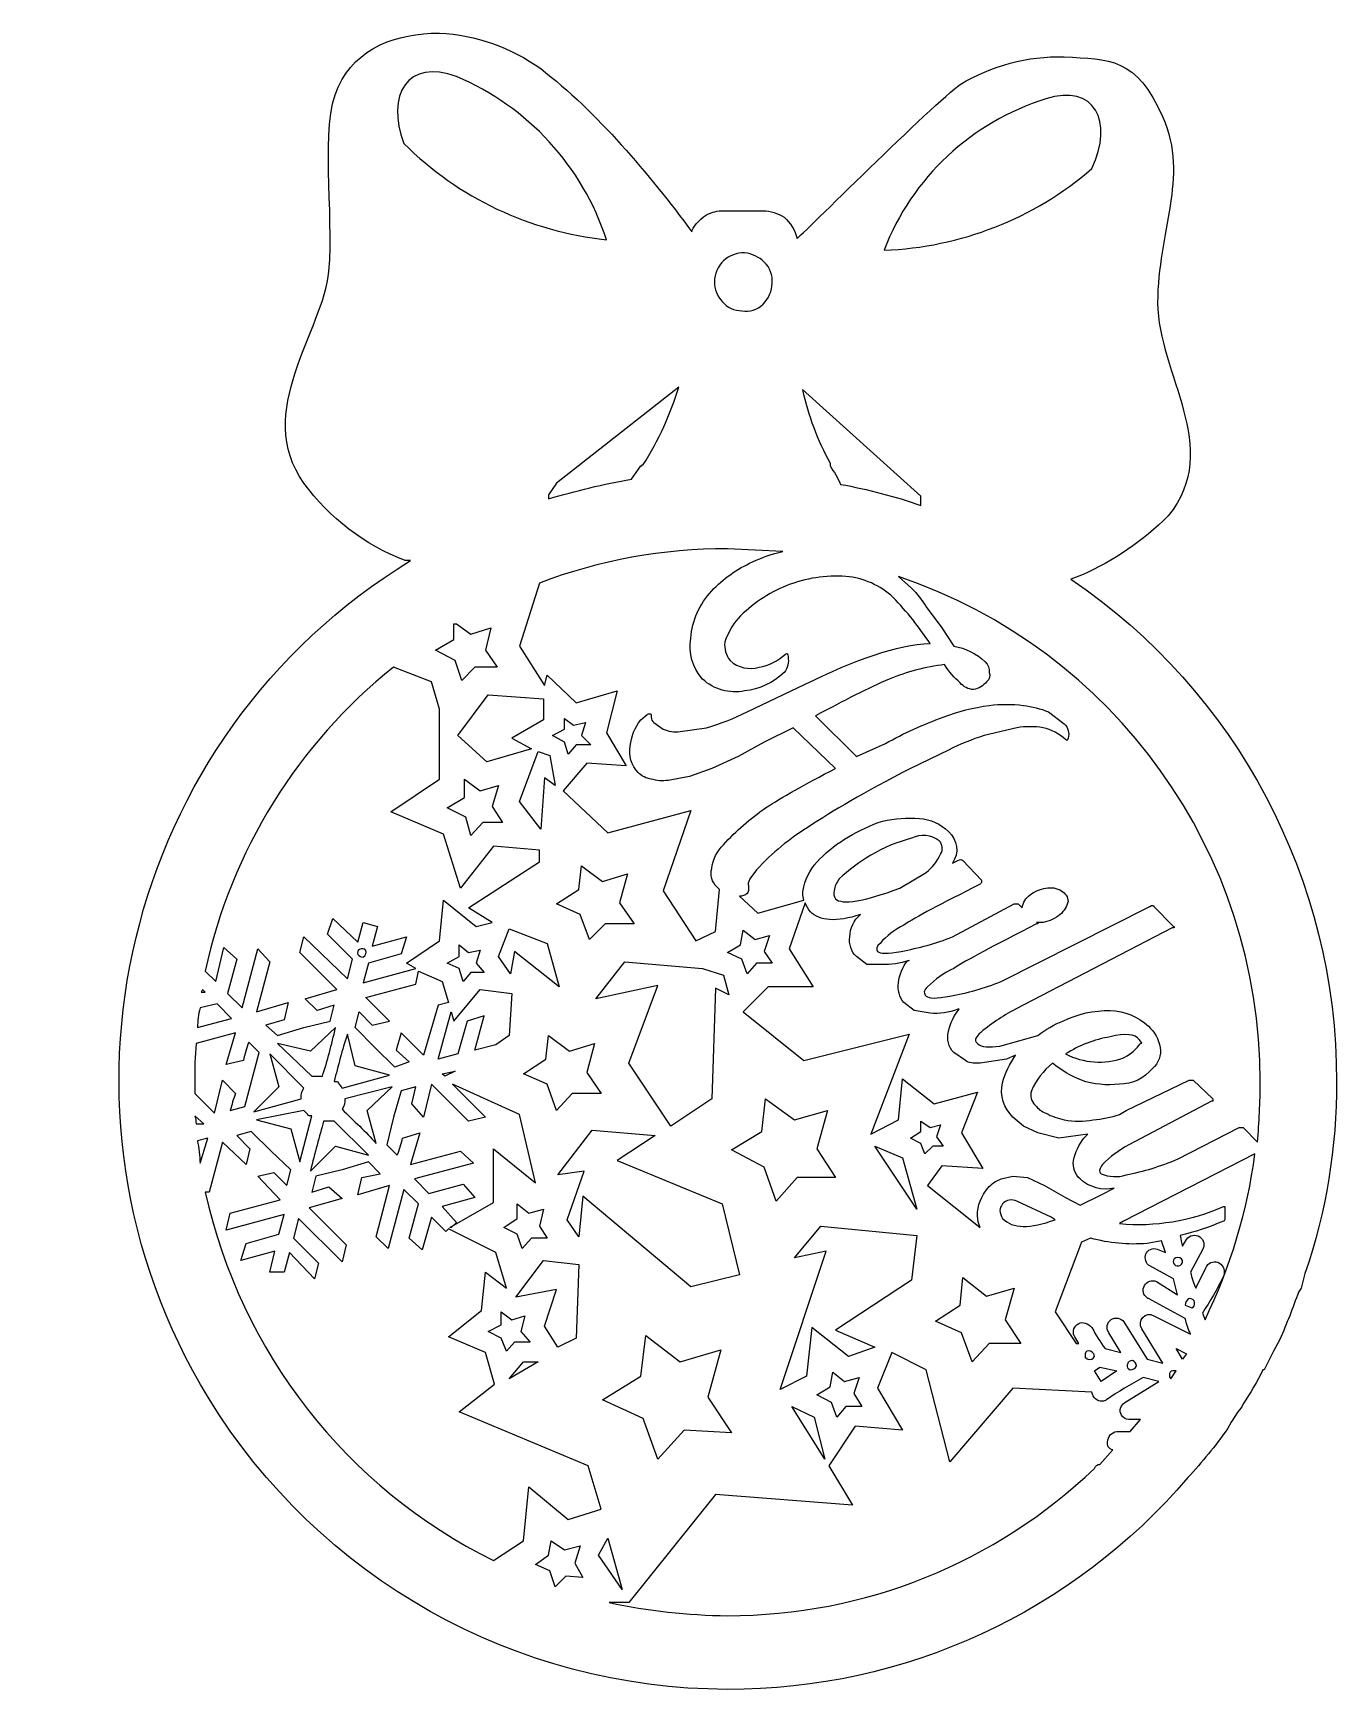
# Model space of a CAD drawing. Extents: x -6 to 93, y 0 to 126.
import ezdxf

# ---------------------------------------------------------------- set-up
doc = ezdxf.new("R2010")
doc.units = 0
doc.header["$MEASUREMENT"] = 0
doc.layers.add('LAYER_1', color=7, linetype='CONTINUOUS')

msp = doc.modelspace()

# ---------------------------------------------------------------- linework, layer by layer
at = {"layer": 'LAYER_1', "color": 178}
for points in [[(28.9, 77.9), (27.2, 77.9), (26.2, 76.9), (25.7, 78.4), (24.2, 79.2), (25.6, 80), (25.6, 81.2), (25.8, 81.2), (26.9, 80.4), (28.4, 80.9), (28, 79.2), (28.9, 77.9)], [(28.1, 70.7), (25.9, 72.7), (28.2, 75.8), (32.4, 75.5), (32.4, 73.9), (30, 72.5), (31.5, 71.7), (28.1, 70.7)], [(36, 72), (34.9, 72), (34.3, 71.3), (34, 72.2), (33.1, 72.7), (34, 73.2), (34, 74), (34.7, 73.5), (35.6, 73.7), (35.3, 72.7), (36, 72)], [(32, 71.5), (32.9, 71.2), (33.3, 68.9), (32.5, 69.5), (32.2, 65.6), (30.6, 67.7), (32, 71.5)], [(26.4, 68), (26.4, 69.4), (27.6, 68.5), (29, 68.9), (28.5, 67.3), (29.3, 66.1), (27.8, 66.1), (26.9, 65.1), (26.5, 66.5), (25.1, 67.2), (26.4, 68)], [(39.3, 58.4), (37.1, 58.4), (35.9, 57.2), (35.2, 59.1), (33.4, 59.9), (35.1, 61), (35.3, 62.8), (36.9, 61.6), (38.8, 62.2), (38.2, 60), (39.3, 58.4)], [(32.7, 56.9), (33.6, 53.6), (30.2, 56.3), (30.2, 56.3), (29.9, 54.6), (29, 55.9), (29.8, 58), (32.7, 56.9)], [(27.9, 54.7), (26.9, 54.7), (26.3, 54), (26, 55), (25.1, 55.4), (26, 55.9), (26, 56.8), (26.7, 56.2), (27.6, 56.4), (27.3, 55.4), (27.9, 54.7)], [(49.8, 55.4), (48.6, 55.4), (47.9, 54.6), (47.5, 55.7), (46.4, 56.2), (47.4, 56.8), (47.6, 57.9), (48.5, 57.2), (49.6, 57.5), (49.2, 56.3), (49.8, 55.4)], [(36.4, 52.7), (38.6, 55.5), (44.5, 55), (46.1, 54.5), (46.5, 53), (45.5, 53.5), (45.2, 45.1), (42.1, 43), (38.9, 47.8), (41.1, 53.7), (36.4, 52.7)], [(18.4, 51.7), (19.4, 50.7), (20.7, 51), (18.9, 52.8), (22.7, 53.8), (22.9, 54.8), (24.7, 54), (25.2, 52.4), (24.4, 52.2), (23.3, 48.4), (21.6, 50.1), (21.2, 48.8), (22.2, 47.9), (21.1, 47.5), (19.6, 49), (18.1, 50.5), (18.4, 51.7)], [(30, 53.1), (29.8, 49.9), (28.8, 49.2), (27.2, 48.8), (27.9, 51.4), (26.6, 51), (25.9, 48.5), (24.4, 48.1), (25.4, 51.7), (25.6, 51), (27.6, 53.4), (30, 53.1)], [(36.8, 45.5), (34.6, 45.5), (33.4, 44.2), (32.7, 46.2), (30.9, 47), (32.6, 48.1), (32.8, 49.9), (34.4, 48.7), (36.3, 49.3), (35.7, 47.1), (36.8, 45.5)], [(25.7, 47.2), (24.9, 46.8), (24.7, 47), (25.7, 47.2)], [(46.7, 41.2), (49, 42.6), (49.3, 45.1), (51.5, 43.5), (54, 44.2), (53.2, 41.3), (54.6, 39.1), (51.7, 39.1), (50.1, 37.3), (49.2, 39.9), (46.7, 41.2)], [(60.3, 42.1), (61.1, 42.6), (61.1, 43.4), (61.8, 42.9), (62.6, 43.1), (62.3, 42.2), (62.8, 41.5), (62, 41.5), (61.4, 40.9), (61.1, 41.7), (60.3, 42.1)], [(43.6, 30.8), (35.4, 37.7), (35.1, 34.6), (34.2, 35.9), (35.5, 39.6), (33.5, 39.3), (36.1, 42.7), (40.9, 42.3), (38, 40.4), (46, 37.1), (47.3, 31.7), (43.6, 30.8)], [(57.6, 41.5), (59.7, 40.6), (60.8, 36.7), (57.6, 41.5)], [(30.4, 36), (30.4, 37.1), (31.3, 36.4), (32.4, 36.7), (32.1, 35.4), (32.7, 34.5), (31.5, 34.5), (30.8, 33.7), (30.4, 34.8), (29.4, 35.3), (30.4, 36)], [(57.6, 26.2), (55.6, 25.5), (52.8, 27.7), (52.4, 24), (50.4, 23), (53.9, 33.5), (51.5, 33), (53.5, 35.4), (60.8, 34.7), (60.4, 31.3), (54.6, 27.5), (57.6, 26.2)], [(30.3, 30), (32.4, 32.8), (35.1, 32.5), (34.9, 26.9), (33.5, 26.2), (32.5, 27.8), (33.4, 30.6), (30.3, 30)], [(68.7, 26.5), (66.3, 26.5), (65, 25.1), (64.2, 27.3), (62.2, 28.2), (64.1, 29.4), (64.3, 31.5), (66.1, 30.1), (68.2, 30.7), (67.5, 28.3), (68.7, 26.5)], [(31.4, 26.6), (30.2, 26.6), (29.6, 25.9), (29.2, 26.9), (28.2, 27.4), (29.2, 27.9), (29.2, 28.9), (30, 28.3), (31, 28.6), (30.7, 27.4), (31.4, 26.6)], [(46.7, 19.7), (43.1, 19.9), (41.1, 17.7), (40, 20.8), (36.9, 22.2), (39.8, 24), (40.2, 27.1), (42.8, 25.1), (45.9, 26), (44.9, 22.4), (46.7, 19.7)], [(81, 25.3), (80.5, 26.1), (81.3, 25.7), (81, 25.3)], [(30.9, 25.1), (32, 25.1), (29.8, 23.8), (30.9, 25.1)], [(53.2, 22.6), (54.2, 23.2), (54.4, 24.3), (55.3, 23.6), (56.4, 23.9), (56, 22.7), (56.6, 21.7), (55.4, 21.7), (54.7, 20.9), (54.3, 22), (53.2, 22.6)], [(74.3, 24.4), (74.7, 24.7), (76, 24.4), (74.8, 23.6), (74.3, 24.4)], [(53.8, 17.7), (51.3, 21.7), (53, 20.9), (53.8, 17.7)], [(34.1, 8.8), (33.3, 8), (33.3, 8), (32.9, 9.2), (31.8, 9.7), (32.8, 10.4), (33, 11.5), (34, 10.8), (35.2, 11.1), (34.8, 9.8), (35.4, 8.7), (34.1, 8.8)], [(37.3, 11.7), (38.4, 7.8), (36.6, 10.4), (37.3, 11.7)]]:
    msp.add_lwpolyline(points, dxfattribs=at)
for points, knots in [([(72.5, 84.6), (72.5, 84.6), (73.3, 84.9), (73.3, 84.9), (73.3, 84.9), (73.3, 84.9), (73.3, 84.9), (75.76, 85.97), (78, 87.5), (79.9, 89.4), (84.1, 94.6), (79.1, 100.2), (79.1, 105.6), (79.1, 111), (81.5, 115.1), (79.5, 119.7), (77.5, 124.3), (75.4, 124.1), (72, 124.3), (69.22, 124.37), (66.48, 123.64), (64.1, 122.2), (62.1, 120.8), (51.8, 110.5), (51.7, 110.5), (51.52, 111.12), (51.18, 111.67), (50.7, 112.1), (50.23, 112.42), (49.67, 112.59), (49.1, 112.6), (49.1, 112.6), (46.1, 112.6), (46.1, 112.6), (45.65, 112.6), (45.21, 112.49), (44.8, 112.3), (44.2, 111.9), (43.7, 111.3), (43.7, 111), (40.4, 115.4), (36.5, 120.1), (32.2, 123.4), (29.94, 125.02), (27.27, 125.96), (24.5, 126.1), (21.2, 126.1), (18.2, 125), (16.8, 122), (15.4, 119), (16.5, 112.5), (16.1, 108), (15.7, 103.5), (10.3, 97.3), (14.2, 91.9), (16.15, 89.24), (18.82, 87.19), (21.9, 86), (21.9, 86), (22.3, 86), (22.3, 86), (0.48, 72.66), (-6.39, 44.16), (6.95, 22.35), (15.36, 8.61), (30.29, 0.22), (46.4, 0.2), (59.87, 0.16), (72.67, 6.05), (81.4, 16.3), (82.48, 17.46), (83.49, 18.7), (84.4, 20), (84.4, 20), (84.7, 20.5), (84.7, 20.5), (84.7, 20.5), (84.7, 20.5), (84.7, 20.5), (84.7, 20.5), (85.2, 21.3), (85.2, 21.3), (85.37, 21.48), (85.5, 21.68), (85.6, 21.9), (86.16, 22.73), (86.66, 23.6), (87.1, 24.5), (87.1, 24.5), (87.2, 24.5), (87.2, 24.5), (87.2, 24.5), (87.9, 25.9), (87.9, 25.9), (87.9, 25.9), (88.4, 26.8), (88.4, 26.8), (88.9, 28), (89.4, 29.2), (89.8, 30.4), (89.8, 30.4), (90, 30.7), (90, 30.7), (90, 30.7), (90.3, 31.8), (90.3, 31.8), (91.91, 36.5), (92.72, 41.43), (92.7, 46.4), (92.72, 61.7), (85.15, 76.01), (72.5, 84.6)], [0, 0, 0, 0, 1, 1, 1, 2, 2, 2, 3, 3, 3, 4, 4, 4, 5, 5, 5, 6, 6, 6, 7, 7, 7, 8, 8, 8, 9, 9, 9, 10, 10, 10, 11, 11, 11, 12, 12, 12, 13, 13, 13, 14, 14, 14, 15, 15, 15, 16, 16, 16, 17, 17, 17, 18, 18, 18, 19, 19, 19, 20, 20, 20, 21, 21, 21, 22, 22, 22, 23, 23, 23, 24, 24, 24, 25, 25, 25, 26, 26, 26, 27, 27, 27, 28, 28, 28, 29, 29, 29, 30, 30, 30, 31, 31, 31, 32, 32, 32, 33, 33, 33, 34, 34, 34, 35, 35, 35, 36, 36, 36, 37, 37, 37, 37]), ([(21.8, 117.7), (20.4, 121.4), (22.1, 124.2), (25.8, 122.8), (31.22, 120.51), (35.38, 115.99), (37.2, 110.4), (31.38, 111), (25.95, 113.58), (21.8, 117.7)], [0, 0, 0, 0, 1, 1, 1, 2, 2, 2, 3, 3, 3, 3]), ([(70.6, 121.1), (74.3, 122.3), (75.8, 119.4), (74.1, 115.8), (69.69, 112), (64.12, 109.81), (58.3, 109.6), (60.42, 115.11), (64.96, 119.35), (70.6, 121.1)], [0, 0, 0, 0, 1, 1, 1, 2, 2, 2, 3, 3, 3, 3]), ([(46.1, 108.8), (46.54, 109.2), (47.11, 109.41), (47.7, 109.4), (48.26, 109.34), (48.79, 109.09), (49.2, 108.7), (49.63, 108.28), (49.85, 107.7), (49.8, 107.1), (49.78, 106.5), (49.53, 105.93), (49.1, 105.5), (48.68, 105.08), (48.08, 104.89), (47.5, 105), (46.92, 104.99), (46.37, 105.25), (46, 105.7), (45.62, 106.11), (45.4, 106.64), (45.4, 107.2), (45.42, 107.8), (45.67, 108.37), (46.1, 108.8)], [0, 0, 0, 0, 1, 1, 1, 2, 2, 2, 3, 3, 3, 4, 4, 4, 5, 5, 5, 6, 6, 6, 7, 7, 7, 8, 8, 8, 8]), ([(40, 93.3), (40, 93.3), (40, 93.3), (40, 93.3), (39.94, 93.3), (39.9, 93.26), (39.9, 93.2), (39.9, 93.2), (39.8, 93.2), (39.8, 93.2), (39.8, 93.2), (39.1, 92.2), (39.1, 92.2), (36.98, 91.81), (34.87, 91.31), (32.8, 90.7), (32.8, 90.7), (32.8, 91), (32.8, 91), (32.8, 91), (33.4, 91.9), (33.4, 91.9), (33.4, 91.9), (42.7, 99.2), (42.7, 99.2), (42.07, 97.12), (41.16, 95.14), (40, 93.3)], [0, 0, 0, 0, 1, 1, 1, 2, 2, 2, 3, 3, 3, 4, 4, 4, 5, 5, 5, 6, 6, 6, 7, 7, 7, 8, 8, 8, 9, 9, 9, 9]), ([(61.1, 90.9), (61.1, 90.9), (61.1, 90.2), (61.1, 90.2), (59.11, 90.89), (57.07, 91.42), (55, 91.8), (54.77, 92.29), (54.5, 92.76), (54.2, 93.2), (54.2, 93.2), (54.2, 93.4), (54.2, 93.4), (53.24, 95.16), (52.53, 97.04), (52.1, 99), (52.1, 99), (61.1, 90.9), (61.1, 90.9)], [0, 0, 0, 0, 1, 1, 1, 2, 2, 2, 3, 3, 3, 4, 4, 4, 5, 5, 5, 6, 6, 6, 6]), ([(46.4, 86.9), (46.4, 86.9), (50.6, 86.7), (50.6, 86.7), (49.8, 86.52), (49.03, 86.25), (48.3, 85.9), (47.13, 85.38), (46.08, 84.63), (45.2, 83.7), (44.27, 82.72), (43.71, 81.45), (43.6, 80.1), (43.42, 78.98), (43.75, 77.85), (44.5, 77), (45.36, 76.2), (46.55, 75.86), (47.7, 76.1), (48.82, 76.23), (49.88, 76.72), (50.7, 77.5), (50.98, 77.83), (51.09, 78.28), (51, 78.7), (51, 78.9), (50.9, 79), (50.8, 78.9), (50.25, 78.37), (49.55, 78.03), (48.8, 77.9), (48.03, 77.67), (47.2, 77.86), (46.6, 78.4), (46.28, 78.79), (46.13, 79.3), (46.2, 79.8), (46.41, 80.46), (46.75, 81.07), (47.2, 81.6), (48.24, 82.69), (49.5, 83.54), (50.9, 84.1), (52.33, 84.67), (53.87, 84.91), (55.4, 84.8), (56.75, 84.69), (58.01, 84.12), (59, 83.2), (60.04, 82.12), (60.97, 80.95), (61.8, 79.7), (59.3, 79.6), (56.1, 78.5), (52.3, 76.6), (52.3, 76.6), (47.9, 74.5), (47.9, 74.5), (46.9, 74.01), (45.87, 73.61), (44.8, 73.3), (44.8, 73.3), (42.8, 73), (42.8, 73), (42.36, 72.94), (41.91, 73.01), (41.5, 73.2), (41.5, 73.2), (40.8, 73.7), (40.8, 73.7), (40.67, 73.79), (40.6, 73.94), (40.6, 74.1), (40.6, 74.1), (40.6, 74.3), (40.6, 74.3), (40.53, 74.38), (40.4, 74.39), (40.32, 74.32), (40.31, 74.31), (40.31, 74.31), (40.3, 74.3), (40.3, 74.3), (39.8, 73.9), (39.8, 73.9), (39.36, 73.32), (39.08, 72.63), (39, 71.9), (38.87, 71.18), (39.09, 70.43), (39.6, 69.9), (39.86, 69.62), (40.22, 69.44), (40.6, 69.4), (41.02, 69.26), (41.46, 69.23), (41.9, 69.3), (41.9, 69.3), (43.5, 69.6), (43.5, 69.6), (43.5, 69.6), (45.2, 70.2), (45.2, 70.2), (45.2, 70.2), (47.2, 71.1), (47.2, 71.1), (47.2, 71.1), (49.2, 72.2), (49.2, 72.2), (49.2, 72.2), (51.4, 73.3), (51.4, 73.3), (51.4, 73.3), (54.6, 70.2), (54.6, 70.2), (52.3, 69), (50.5, 68), (49.3, 67.2), (48.13, 66.4), (47.05, 65.46), (46.1, 64.4), (45.61, 63.92), (45.29, 63.28), (45.2, 62.6), (45.06, 62.1), (45.22, 61.56), (45.6, 61.2), (45.6, 61.2), (45.8, 61), (45.8, 61), (45.8, 61), (45.5, 57.8), (45.5, 57.8), (45.5, 57.8), (44, 57.1), (44, 57.1), (44, 57.1), (41.5, 60.9), (41.5, 60.9), (41.5, 60.9), (43.6, 67), (43.6, 67), (43.6, 67), (37.3, 65.3), (37.3, 65.3), (37.3, 65.3), (33.9, 68.5), (33.9, 68.5), (33.9, 68.5), (35.7, 70.6), (35.7, 70.6), (35.7, 70.6), (38.7, 70.4), (38.7, 70.4), (38.7, 70.4), (37.2, 72.9), (37.2, 72.9), (37.2, 72.9), (38, 76.1), (38, 76.1), (38, 76.1), (34.9, 75.2), (34.9, 75.2), (34.9, 75.2), (32.7, 77.3), (32.7, 77.3), (32.7, 77.3), (32.5, 76.5), (32.5, 76.5), (32.5, 76.5), (30.6, 79.5), (30.6, 79.5), (30.6, 79.5), (32.1, 84.3), (32.1, 84.3), (36.67, 86.03), (41.51, 86.92), (46.4, 86.9)], [0, 0, 0, 0, 1, 1, 1, 2, 2, 2, 3, 3, 3, 4, 4, 4, 5, 5, 5, 6, 6, 6, 7, 7, 7, 8, 8, 8, 9, 9, 9, 10, 10, 10, 11, 11, 11, 12, 12, 12, 13, 13, 13, 14, 14, 14, 15, 15, 15, 16, 16, 16, 17, 17, 17, 18, 18, 18, 19, 19, 19, 20, 20, 20, 21, 21, 21, 22, 22, 22, 23, 23, 23, 24, 24, 24, 25, 25, 25, 26, 26, 26, 27, 27, 27, 28, 28, 28, 29, 29, 29, 30, 30, 30, 31, 31, 31, 32, 32, 32, 33, 33, 33, 34, 34, 34, 35, 35, 35, 36, 36, 36, 37, 37, 37, 38, 38, 38, 39, 39, 39, 40, 40, 40, 41, 41, 41, 42, 42, 42, 43, 43, 43, 44, 44, 44, 45, 45, 45, 46, 46, 46, 47, 47, 47, 48, 48, 48, 49, 49, 49, 50, 50, 50, 51, 51, 51, 52, 52, 52, 53, 53, 53, 54, 54, 54, 55, 55, 55, 56, 56, 56, 57, 57, 57, 58, 58, 58, 59, 59, 59, 59]), ([(86.7, 41.8), (86.7, 41.8), (85.6, 42.9), (85.6, 42.9), (85.6, 42.9), (85.3, 42.9), (85.3, 42.9), (85.3, 42.9), (80.6, 40.5), (80.6, 40.5), (79.34, 39.97), (78.04, 39.57), (76.7, 39.3), (76.08, 39.1), (75.4, 39.14), (74.8, 39.4), (74.6, 39.6), (74.7, 39.8), (74.9, 40.1), (75.5, 40.68), (76.17, 41.18), (76.9, 41.6), (76.9, 41.6), (83.2, 44.9), (83.2, 44.9), (83.2, 44.9), (83.3, 44.9), (83.3, 44.9), (83.3, 44.9), (83.3, 45.1), (83.3, 45.1), (83.3, 45.1), (81.8, 46.5), (81.8, 46.5), (81.8, 46.5), (81.5, 46.5), (81.5, 46.5), (81.5, 46.5), (76.7, 44.2), (76.7, 44.2), (76.7, 44.2), (76.2, 43.9), (76.2, 43.9), (75.55, 43.68), (74.88, 43.55), (74.2, 43.5), (73.47, 43.35), (72.73, 43.35), (72, 43.5), (71.51, 43.59), (71.04, 43.76), (70.6, 44), (70.28, 44.11), (70, 44.32), (69.8, 44.6), (69.5, 44.88), (69.39, 45.31), (69.5, 45.7), (69.86, 46.52), (70.41, 47.23), (71.1, 47.8), (71.77, 47.27), (72.51, 46.83), (73.3, 46.5), (74.23, 46.19), (75.22, 46.09), (76.2, 46.2), (77.17, 46.2), (78.09, 46.64), (78.7, 47.4), (79.17, 47.79), (79.4, 48.4), (79.3, 49), (79.18, 49.62), (78.87, 50.18), (78.4, 50.6), (77.62, 51.35), (76.58, 51.78), (75.5, 51.8), (74.25, 51.82), (73.02, 51.55), (71.9, 51), (71.21, 50.73), (70.57, 50.36), (70, 49.9), (70, 49.9), (67.1, 49.1), (67.1, 49.1), (66.3, 49), (65.7, 49), (65.4, 49.3), (65.1, 49.6), (65.3, 49.7), (65.5, 50), (66.35, 50.74), (67.29, 51.38), (68.3, 51.9), (68.3, 51.9), (80.2, 58.1), (80.2, 58.1), (80.2, 58.1), (80.3, 58.1), (80.3, 58.1), (80.4, 58.1), (80.4, 58.2), (80.3, 58.2), (80.3, 58.2), (78.8, 59.7), (78.8, 59.7), (78.8, 59.83), (78.7, 59.83), (78.5, 59.7), (78.5, 59.7), (67.2, 54), (67.2, 54), (65.94, 53.5), (64.63, 53.13), (63.3, 52.9), (62.3, 52.7), (61.7, 52.7), (61.5, 52.9), (61.3, 53.1), (61.3, 53.3), (61.6, 53.6), (62.18, 54.17), (62.86, 54.65), (63.6, 55), (64.5, 55.6), (66.6, 56.7), (69.9, 58.4), (69.9, 58.4), (70, 58.4), (70, 58.4), (70, 58.5), (70, 58.5), (69.9, 58.5), (69.9, 58.5), (70.4, 58.5), (70.4, 58.5), (70.87, 58.6), (71.32, 58.8), (71.7, 59.1), (71.99, 59.37), (72.2, 59.72), (72.3, 60.1), (72.28, 60.43), (72.09, 60.73), (71.8, 60.9), (71.44, 61.12), (71.01, 61.19), (70.6, 61.1), (70.16, 61.04), (69.75, 60.87), (69.4, 60.6), (69.06, 60.37), (68.85, 60), (68.8, 59.6), (68.8, 59.6), (68.5, 59.9), (68.5, 59.9), (68.5, 59.9), (68.2, 59.9), (68.2, 59.9), (68.2, 59.9), (63.5, 57.4), (63.5, 57.4), (62.24, 56.91), (60.93, 56.54), (59.6, 56.3), (58.6, 56.1), (58, 56.1), (57.8, 56.3), (57.7, 56.4), (57.7, 56.7), (58, 56.9), (58.5, 57.48), (59.11, 57.95), (59.8, 58.3), (60.7, 58.9), (62.6, 59.9), (65.6, 61.4), (65.7, 61.5), (65.7, 61.5), (65.7, 61.6), (65.7, 61.7), (65.8, 61.7), (65.7, 61.7), (65.7, 61.7), (64.3, 63.2), (64.3, 63.2), (64.2, 63.3), (64.1, 63.3), (63.9, 63.2), (63.9, 63.2), (63.5, 63), (63.5, 63), (64.03, 63.76), (63.9, 64.8), (63.2, 65.4), (62.61, 65.98), (61.83, 66.34), (61, 66.4), (60.06, 66.48), (59.12, 66.41), (58.2, 66.2), (57.29, 65.9), (56.42, 65.5), (55.6, 65), (54.79, 64.54), (54.05, 63.97), (53.4, 63.3), (52.82, 62.72), (52.4, 62), (52.2, 61.2), (52.1, 60.87), (52.1, 60.53), (52.2, 60.2), (52.2, 60.2), (48.7, 59.2), (48.7, 59.2), (48.7, 59.2), (47.3, 60.5), (47.3, 60.5), (47.52, 60.48), (47.74, 60.55), (47.9, 60.7), (47.97, 60.78), (48.01, 60.89), (48, 61), (48, 61), (48, 61.3), (48, 61.3), (47.9, 61.4), (48, 61.5), (48.1, 61.8), (48.1, 61.8), (48.6, 62.5), (48.6, 62.5), (49.78, 63.77), (51.13, 64.88), (52.6, 65.8), (54.3, 66.9), (56.8, 68.4), (60.3, 70.2), (60.3, 70.2), (63.2, 71.6), (63.2, 71.6), (64.07, 72.04), (64.97, 72.41), (65.9, 72.7), (65.9, 72.7), (68.4, 73.3), (68.4, 73.3), (69.06, 73.4), (69.74, 73.4), (70.4, 73.3), (71.03, 73.15), (71.62, 72.84), (72.1, 72.4), (72.2, 72.3), (72.2, 72.3), (72.3, 72.5), (72.41, 72.89), (72.3, 73.32), (72, 73.6), (72, 73.6), (70.8, 74.5), (70.8, 74.5), (70.19, 74.75), (69.55, 74.92), (68.9, 75), (68.04, 75.1), (67.16, 75.1), (66.3, 75), (65.1, 74.83), (63.93, 74.53), (62.8, 74.1), (61.28, 73.56), (59.81, 72.89), (58.4, 72.1), (58.4, 72.1), (56.2, 71.1), (56.2, 71.1), (56.2, 71.1), (53.1, 74.2), (53.1, 74.2), (55.3, 75.4), (57.1, 76.3), (58.7, 77), (60.05, 77.55), (61.46, 77.92), (62.9, 78.1), (63.22, 77.57), (63.63, 77.1), (64.1, 76.7), (64.35, 76.4), (64.71, 76.22), (65.1, 76.2), (65.5, 76.26), (65.86, 76.47), (66.1, 76.8), (66.32, 76.96), (66.4, 77.25), (66.3, 77.5), (66.31, 77.8), (66.2, 78.08), (66, 78.3), (65.34, 78.93), (64.5, 79.35), (63.6, 79.5), (63.6, 79.5), (62.7, 80.9), (62.7, 80.9), (62.7, 80.9), (61.5, 82.5), (61.5, 82.5), (61.19, 83.01), (60.82, 83.48), (60.4, 83.9), (60.4, 83.9), (59.4, 84.8), (59.4, 84.8), (75.85, 79.22), (86.92, 63.77), (86.9, 46.4), (86.9, 44.8), (86.8, 43.3), (86.7, 41.8)], [0, 0, 0, 0, 1, 1, 1, 2, 2, 2, 3, 3, 3, 4, 4, 4, 5, 5, 5, 6, 6, 6, 7, 7, 7, 8, 8, 8, 9, 9, 9, 10, 10, 10, 11, 11, 11, 12, 12, 12, 13, 13, 13, 14, 14, 14, 15, 15, 15, 16, 16, 16, 17, 17, 17, 18, 18, 18, 19, 19, 19, 20, 20, 20, 21, 21, 21, 22, 22, 22, 23, 23, 23, 24, 24, 24, 25, 25, 25, 26, 26, 26, 27, 27, 27, 28, 28, 28, 29, 29, 29, 30, 30, 30, 31, 31, 31, 32, 32, 32, 33, 33, 33, 34, 34, 34, 35, 35, 35, 36, 36, 36, 37, 37, 37, 38, 38, 38, 39, 39, 39, 40, 40, 40, 41, 41, 41, 42, 42, 42, 43, 43, 43, 44, 44, 44, 45, 45, 45, 46, 46, 46, 47, 47, 47, 48, 48, 48, 49, 49, 49, 50, 50, 50, 51, 51, 51, 52, 52, 52, 53, 53, 53, 54, 54, 54, 55, 55, 55, 56, 56, 56, 57, 57, 57, 58, 58, 58, 59, 59, 59, 60, 60, 60, 61, 61, 61, 62, 62, 62, 63, 63, 63, 64, 64, 64, 65, 65, 65, 66, 66, 66, 67, 67, 67, 68, 68, 68, 69, 69, 69, 70, 70, 70, 71, 71, 71, 72, 72, 72, 73, 73, 73, 74, 74, 74, 75, 75, 75, 76, 76, 76, 77, 77, 77, 78, 78, 78, 79, 79, 79, 80, 80, 80, 81, 81, 81, 82, 82, 82, 83, 83, 83, 84, 84, 84, 85, 85, 85, 86, 86, 86, 87, 87, 87, 88, 88, 88, 89, 89, 89, 90, 90, 90, 91, 91, 91, 92, 92, 92, 93, 93, 93, 94, 94, 94, 95, 95, 95, 96, 96, 96, 97, 97, 97, 98, 98, 98, 99, 99, 99, 100, 100, 100, 101, 101, 101, 102, 102, 102, 103, 103, 103, 104, 104, 104, 105, 105, 105, 106, 106, 106, 107, 107, 107, 108, 108, 108, 109, 109, 109, 109]), ([(21, 77.9), (21, 77.9), (23.9, 76.8), (23.9, 76.8), (23.9, 76.8), (24.5, 74.7), (24.5, 74.7), (24.5, 74.7), (24.5, 69.4), (24.5, 69.4), (24.5, 69.4), (20.8, 66.9), (20.8, 66.9), (20.8, 66.9), (24.8, 65.2), (24.8, 65.2), (24.8, 65.2), (26.1, 61.1), (26.1, 61.1), (26.1, 61.1), (28.6, 64.3), (28.6, 64.3), (28.6, 64.3), (32.1, 64), (32.1, 64), (32.1, 64), (32.1, 63.1), (32.1, 63.1), (32.1, 63.1), (26.7, 59.6), (26.7, 59.6), (26.7, 59.6), (28.5, 58.5), (28.5, 58.5), (28.5, 58.5), (27.3, 58.2), (27.3, 58.2), (27.3, 58.2), (24.8, 60.2), (24.8, 60.2), (24.8, 60.2), (24.5, 57.1), (24.5, 57.1), (24.5, 57.1), (22, 55.4), (22, 55.4), (22, 55.4), (22.7, 55), (22.7, 55), (22.7, 55), (18.7, 53.9), (18.7, 53.9), (18.7, 53.9), (19.1, 55.4), (19.1, 55.4), (19.1, 55.4), (21.6, 56.1), (21.6, 56.1), (21.6, 56.1), (22, 57.4), (22, 57.4), (22, 57.4), (19.4, 56.7), (19.4, 56.7), (19.4, 56.7), (19.8, 58.2), (19.8, 58.2), (19.8, 58.2), (18.7, 58.5), (18.7, 58.5), (18.7, 58.5), (18.3, 57), (18.3, 57), (18.3, 57), (16.4, 58.8), (16.4, 58.8), (16.4, 58.8), (16, 57.6), (16, 57.6), (16, 57.6), (17.9, 55.7), (17.9, 55.7), (17.9, 55.7), (17.5, 54.2), (17.5, 54.2), (17.5, 54.2), (14.2, 57.4), (14.2, 57.4), (14.2, 57.4), (13.9, 56.2), (13.9, 56.2), (13.9, 56.2), (16.7, 53.4), (16.7, 53.4), (16.7, 53.4), (14.3, 52.7), (14.3, 52.7), (14.3, 52.7), (15.2, 51.8), (15.2, 51.8), (15.2, 51.8), (16.5, 52.2), (16.5, 52.2), (16.5, 52.2), (16.2, 51), (16.2, 51), (16.2, 51), (14.2, 50.5), (14.2, 50.5), (14.2, 50.5), (12.2, 49.9), (12.2, 49.9), (12.2, 49.9), (11.3, 50.7), (11.3, 50.7), (11.3, 50.7), (12.7, 51.1), (12.7, 51.1), (12.7, 51.1), (13, 52.4), (13, 52.4), (13, 52.4), (10.6, 51.7), (10.6, 51.7), (10.6, 51.7), (11.6, 55.5), (11.6, 55.5), (11.6, 55.5), (10.7, 56.5), (10.7, 56.5), (10.7, 56.5), (9.5, 52), (9.5, 52), (9.5, 52), (8.4, 53.1), (8.4, 53.1), (8.4, 53.1), (9.1, 55.7), (9.1, 55.7), (9.1, 55.7), (8.1, 56.6), (8.1, 56.6), (8.1, 56.6), (7.5, 54), (7.5, 54), (7.5, 54), (6.7, 54.8), (6.7, 54.8), (8.66, 63.92), (13.72, 72.08), (21, 77.9)], [0, 0, 0, 0, 1, 1, 1, 2, 2, 2, 3, 3, 3, 4, 4, 4, 5, 5, 5, 6, 6, 6, 7, 7, 7, 8, 8, 8, 9, 9, 9, 10, 10, 10, 11, 11, 11, 12, 12, 12, 13, 13, 13, 14, 14, 14, 15, 15, 15, 16, 16, 16, 17, 17, 17, 18, 18, 18, 19, 19, 19, 20, 20, 20, 21, 21, 21, 22, 22, 22, 23, 23, 23, 24, 24, 24, 25, 25, 25, 26, 26, 26, 27, 27, 27, 28, 28, 28, 29, 29, 29, 30, 30, 30, 31, 31, 31, 32, 32, 32, 33, 33, 33, 34, 34, 34, 35, 35, 35, 36, 36, 36, 37, 37, 37, 38, 38, 38, 39, 39, 39, 40, 40, 40, 41, 41, 41, 42, 42, 42, 43, 43, 43, 44, 44, 44, 45, 45, 45, 46, 46, 46, 47, 47, 47, 48, 48, 48, 49, 49, 49, 50, 50, 50, 50]), ([(54.5, 60.9), (54.55, 61.23), (54.69, 61.54), (54.9, 61.8), (55.62, 62.49), (56.43, 63.1), (57.3, 63.6), (58.26, 64.18), (59.31, 64.62), (60.4, 64.9), (61.08, 65.24), (61.89, 65.16), (62.5, 64.7), (62.76, 64.43), (62.81, 64.02), (62.6, 63.7), (62.36, 63.14), (61.98, 62.66), (61.5, 62.3), (61.5, 62.3), (59.5, 61.1), (59.5, 61.1), (56.8, 60.1), (55.1, 59.8), (54.6, 60.3), (54.48, 60.47), (54.44, 60.7), (54.5, 60.9)], [0, 0, 0, 0, 1, 1, 1, 2, 2, 2, 3, 3, 3, 4, 4, 4, 5, 5, 5, 6, 6, 6, 7, 7, 7, 8, 8, 8, 9, 9, 9, 9]), ([(51.1, 56.5), (51.1, 56.5), (52.3, 60), (52.3, 60), (52.39, 59.75), (52.53, 59.51), (52.7, 59.3), (53.4, 58.6), (54.7, 58.5), (56.5, 59.1), (56.5, 59.1), (56.5, 59.1), (56.5, 59.1), (56, 58.67), (55.71, 58.05), (55.7, 57.4), (55.61, 56.85), (55.8, 56.29), (56.2, 55.9), (56.2, 55.9), (57, 55.3), (57, 55.3), (57, 55.3), (58.1, 55.3), (58.1, 55.3), (58.81, 55.28), (59.52, 55.38), (60.2, 55.6), (60.2, 55.6), (60.1, 55.6), (60.1, 55.6), (59.7, 55.12), (59.46, 54.52), (59.4, 53.9), (59.31, 53.37), (59.46, 52.82), (59.8, 52.4), (59.8, 52.4), (60.6, 51.8), (60.6, 51.8), (60.6, 51.8), (61.8, 51.6), (61.8, 51.6), (62.51, 51.53), (63.23, 51.63), (63.9, 51.9), (63.9, 51.9), (64, 51.9), (64, 51.9), (63.6, 51.41), (63.32, 50.82), (63.2, 50.2), (63.05, 49.63), (63.2, 49.03), (63.6, 48.6), (63.6, 48.6), (64.5, 48), (64.5, 48), (64.7, 47.8), (65.1, 47.8), (65.6, 47.8), (65.6, 47.8), (67.6, 48.1), (67.6, 48.1), (67.6, 48.1), (68.3, 48.4), (68.3, 48.4), (67.85, 47.76), (67.51, 47.05), (67.3, 46.3), (67.1, 45.35), (67.4, 44.37), (68.1, 43.7), (68.1, 43.7), (68.9, 43), (68.9, 43), (68.9, 43), (70, 42.5), (70, 42.5), (70, 42.5), (71.6, 42.1), (71.6, 42.1), (71.6, 42.1), (73.8, 42.4), (73.8, 42.4), (73.8, 42.4), (73.5, 42.1), (73.5, 42.1), (73.1, 41.61), (72.82, 41.02), (72.7, 40.4), (72.63, 39.88), (72.81, 39.36), (73.2, 39), (73.9, 38.35), (74.87, 38.09), (75.8, 38.3), (75.8, 38.3), (74.8, 37.8), (74.8, 37.8), (74.8, 37.8), (73.2, 37), (73.2, 37), (73.2, 37), (72.1, 37.6), (72.1, 37.6), (72.1, 37.6), (70.5, 38.5), (70.5, 38.5), (70.5, 38.5), (69.2, 39.1), (69.2, 39.1), (69.2, 39.1), (68.1, 39.2), (68.1, 39.2), (68.1, 39.2), (67.2, 39), (67.2, 39), (66.81, 38.86), (66.46, 38.62), (66.2, 38.3), (65.69, 37.72), (65.4, 36.97), (65.4, 36.2), (65.42, 35.89), (65.49, 35.59), (65.6, 35.3), (65.6, 35.3), (61.6, 38.5), (61.6, 38.5), (61.6, 38.5), (62.7, 40), (62.7, 40), (62.7, 40), (65.8, 39.8), (65.8, 39.8), (65.8, 39.8), (64.2, 42.5), (64.2, 42.5), (64.2, 42.5), (65.4, 45.6), (65.4, 45.6), (65.4, 45.6), (62.1, 44.7), (62.1, 44.7), (62.1, 44.7), (59.7, 46.6), (59.7, 46.6), (59.7, 46.6), (59.4, 43.5), (59.4, 43.5), (59.4, 43.5), (57.3, 42.4), (57.3, 42.4), (57.3, 42.4), (60.2, 50), (60.2, 50), (60.2, 50), (52.2, 48), (52.2, 48), (52.2, 48), (47.6, 51.7), (47.6, 51.7), (47.6, 51.7), (49.5, 53.6), (49.5, 53.6), (49.5, 53.6), (52.9, 53.6), (52.9, 53.6), (52.9, 53.6), (51.1, 56.5), (51.1, 56.5)], [0, 0, 0, 0, 1, 1, 1, 2, 2, 2, 3, 3, 3, 4, 4, 4, 5, 5, 5, 6, 6, 6, 7, 7, 7, 8, 8, 8, 9, 9, 9, 10, 10, 10, 11, 11, 11, 12, 12, 12, 13, 13, 13, 14, 14, 14, 15, 15, 15, 16, 16, 16, 17, 17, 17, 18, 18, 18, 19, 19, 19, 20, 20, 20, 21, 21, 21, 22, 22, 22, 23, 23, 23, 24, 24, 24, 25, 25, 25, 26, 26, 26, 27, 27, 27, 28, 28, 28, 29, 29, 29, 30, 30, 30, 31, 31, 31, 32, 32, 32, 33, 33, 33, 34, 34, 34, 35, 35, 35, 36, 36, 36, 37, 37, 37, 38, 38, 38, 39, 39, 39, 40, 40, 40, 41, 41, 41, 42, 42, 42, 43, 43, 43, 44, 44, 44, 45, 45, 45, 46, 46, 46, 47, 47, 47, 48, 48, 48, 49, 49, 49, 50, 50, 50, 51, 51, 51, 52, 52, 52, 53, 53, 53, 54, 54, 54, 55, 55, 55, 56, 56, 56, 57, 57, 57, 57]), ([(18.3, 56.3), (18.3, 56.4), (18.5, 56.5), (18.7, 56.5), (18.9, 56.5), (19, 56.3), (18.9, 56.1), (18.8, 55.9), (18.7, 55.8), (18.5, 55.9), (18.3, 56), (18.2, 56.1), (18.3, 56.3)], [0, 0, 0, 0, 1, 1, 1, 2, 2, 2, 3, 3, 3, 4, 4, 4, 4]), ([(6.5, 53.4), (6.5, 53.4), (6.7, 53.2), (6.7, 53.2), (6.7, 53.2), (6.4, 53.2), (6.4, 53.2), (6.4, 53.3), (6.5, 53.3), (6.5, 53.4)], [0, 0, 0, 0, 1, 1, 1, 2, 2, 2, 3, 3, 3, 3]), ([(6.3, 52), (6.3, 52), (7.6, 52.3), (7.6, 52.3), (7.6, 52.3), (8.7, 51.2), (8.7, 51.2), (8.7, 51.2), (6.1, 50.5), (6.1, 50.5), (6.12, 51.01), (6.18, 51.51), (6.3, 52)], [0, 0, 0, 0, 1, 1, 1, 2, 2, 2, 3, 3, 3, 4, 4, 4, 4]), ([(15.6, 46.8), (15.6, 46.8), (14.8, 46.8), (14.8, 46.8), (14.8, 46.8), (12.2, 49.3), (12.2, 49.3), (12.2, 49.3), (14.7, 48.7), (14.7, 48.7), (14.7, 48.7), (16.6, 50.5), (16.6, 50.5), (16.3, 49.2), (16, 48), (15.6, 46.8)], [0, 0, 0, 0, 1, 1, 1, 2, 2, 2, 3, 3, 3, 4, 4, 4, 5, 5, 5, 5]), ([(5.9, 46.4), (5.88, 47.37), (5.92, 48.34), (6, 49.3), (6, 49.3), (9, 50.1), (9, 50.1), (9, 50.1), (8.3, 47.7), (8.3, 47.7), (8.3, 47.7), (9.6, 48), (9.6, 48), (9.7, 48.47), (9.84, 48.94), (10, 49.4), (10, 49.4), (10.8, 48.6), (10.8, 48.6), (10.8, 48.6), (9.7, 44.5), (9.7, 44.5), (9.7, 44.5), (8.6, 44.2), (8.6, 44.2), (8.71, 44.64), (8.84, 45.08), (9, 45.5), (9, 45.5), (8, 46.5), (8, 46.5), (8, 46.5), (7.4, 44), (7.4, 44), (7.4, 44), (5.9, 45.5), (5.9, 45.5), (5.9, 45.5), (5.9, 46.4), (5.9, 46.4)], [0, 0, 0, 0, 1, 1, 1, 2, 2, 2, 3, 3, 3, 4, 4, 4, 5, 5, 5, 6, 6, 6, 7, 7, 7, 8, 8, 8, 9, 9, 9, 10, 10, 10, 11, 11, 11, 12, 12, 12, 13, 13, 13, 13]), ([(18.1, 47.6), (18.1, 47.6), (20.7, 46.9), (20.7, 46.9), (20.7, 46.9), (17.1, 45.9), (17.1, 45.9), (17.1, 45.9), (16.8, 46.3), (16.8, 46.3), (16.8, 46.36), (16.76, 46.4), (16.7, 46.4), (16.7, 46.4), (16.5, 46.4), (16.5, 46.4), (16.8, 47.6), (17.1, 48.8), (17.5, 50), (17.5, 50), (18.1, 47.6), (18.1, 47.6)], [0, 0, 0, 0, 1, 1, 1, 2, 2, 2, 3, 3, 3, 4, 4, 4, 5, 5, 5, 6, 6, 6, 7, 7, 7, 7]), ([(72.1, 48.5), (73.13, 49.16), (74.29, 49.61), (75.5, 49.8), (76.6, 50.1), (77.4, 50), (77.7, 49.6), (78, 49.2), (77.9, 49.4), (77.8, 49.3), (77.7, 49.2), (77.3, 48.6), (76.5, 48.2), (75.05, 47.69), (73.46, 47.8), (72.1, 48.5)], [0, 0, 0, 0, 1, 1, 1, 2, 2, 2, 3, 3, 3, 4, 4, 4, 5, 5, 5, 5]), ([(11.6, 48.5), (11.6, 48.5), (14.2, 45.9), (14.2, 45.9), (14.03, 45.67), (13.96, 45.38), (14, 45.1), (14, 45.1), (10.4, 44.1), (10.4, 44.1), (10.4, 44.1), (12.3, 46), (12.3, 46), (12.3, 46), (11.6, 48.5), (11.6, 48.5)], [0, 0, 0, 0, 1, 1, 1, 2, 2, 2, 3, 3, 3, 4, 4, 4, 5, 5, 5, 5]), ([(19.7, 41.7), (18.9, 42.6), (18, 43.4), (17.1, 44.3), (17.27, 44.53), (17.34, 44.82), (17.3, 45.1), (17.3, 45.1), (20.9, 46), (20.9, 46), (20.9, 46), (19, 44.2), (19, 44.2), (19, 44.2), (19.7, 41.7), (19.7, 41.7)], [0, 0, 0, 0, 1, 1, 1, 2, 2, 2, 3, 3, 3, 4, 4, 4, 5, 5, 5, 5]), ([(24.7, 36.9), (24.7, 36.9), (27.2, 37.6), (27.2, 37.6), (27.2, 37.6), (26.3, 38.6), (26.3, 38.6), (26.3, 38.6), (23.7, 37.9), (23.7, 37.9), (23.7, 37.9), (22.6, 39), (22.6, 39), (22.6, 39), (27.1, 40.2), (27.1, 40.2), (27.1, 40.2), (26.1, 41.1), (26.1, 41.1), (26.1, 41.1), (22.3, 40.1), (22.3, 40.1), (22.3, 40.1), (23, 42.5), (23, 42.5), (23, 42.5), (21.7, 42.1), (21.7, 42.1), (21.59, 41.66), (21.46, 41.23), (21.3, 40.8), (21.3, 40.8), (20.5, 41.6), (20.5, 41.6), (20.5, 41.6), (21, 43.7), (21, 43.7), (21, 43.7), (21.6, 45.7), (21.6, 45.7), (21.6, 45.7), (22.7, 46), (22.7, 46), (22.7, 46), (22.4, 44.7), (22.4, 44.7), (22.4, 44.7), (23.3, 43.7), (23.3, 43.7), (23.3, 43.7), (23.9, 46.2), (23.9, 46.2), (23.9, 46.2), (26.7, 43.4), (26.7, 43.4), (26.7, 43.4), (28, 43.7), (28, 43.7), (28, 43.7), (25.5, 46.2), (25.5, 46.2), (25.5, 46.2), (30.6, 43.9), (30.6, 43.9), (30.6, 43.9), (31.8, 38.7), (31.8, 38.7), (31.8, 38.7), (28.6, 41.3), (28.6, 41.3), (28.6, 41.3), (28.6, 37.2), (28.6, 37.2), (28.6, 37.2), (25.3, 35.3), (25.3, 35.3), (25.3, 35.3), (25.4, 35.3), (25.4, 35.3), (25.4, 35.3), (25.8, 35.7), (25.8, 35.7), (25.8, 35.7), (24.7, 36.9), (24.7, 36.9)], [0, 0, 0, 0, 1, 1, 1, 2, 2, 2, 3, 3, 3, 4, 4, 4, 5, 5, 5, 6, 6, 6, 7, 7, 7, 8, 8, 8, 9, 9, 9, 10, 10, 10, 11, 11, 11, 12, 12, 12, 13, 13, 13, 14, 14, 14, 15, 15, 15, 16, 16, 16, 17, 17, 17, 18, 18, 18, 19, 19, 19, 20, 20, 20, 21, 21, 21, 22, 22, 22, 23, 23, 23, 24, 24, 24, 25, 25, 25, 26, 26, 26, 27, 27, 27, 28, 28, 28, 28]), ([(14.2, 44.2), (14.2, 44.2), (14.5, 43.9), (14.5, 43.9), (14.5, 43.84), (14.54, 43.8), (14.6, 43.8), (14.6, 43.8), (14.8, 43.8), (14.8, 43.8), (14.8, 43.8), (13.9, 40.3), (13.9, 40.3), (13.9, 40.3), (13.2, 42.8), (13.2, 42.8), (13.2, 42.8), (10.6, 43.5), (10.6, 43.5), (10.6, 43.5), (14.2, 44.2), (14.2, 44.2)], [0, 0, 0, 0, 1, 1, 1, 2, 2, 2, 3, 3, 3, 4, 4, 4, 5, 5, 5, 6, 6, 6, 7, 7, 7, 7]), ([(5.9, 43.8), (5.9, 43.8), (6.6, 43.2), (6.6, 43.2), (6.6, 43.2), (6, 43.2), (6, 43.2), (6, 43.4), (5.97, 43.61), (5.9, 43.8)], [0, 0, 0, 0, 1, 1, 1, 2, 2, 2, 3, 3, 3, 3]), ([(15.7, 43.4), (15.7, 43.4), (16.5, 43.4), (16.5, 43.4), (16.5, 43.4), (19.1, 40.8), (19.1, 40.8), (19.1, 40.8), (16.6, 41.5), (16.6, 41.5), (16.6, 41.5), (14.7, 39.6), (14.7, 39.6), (15, 41), (15.4, 42.2), (15.7, 43.4)], [0, 0, 0, 0, 1, 1, 1, 2, 2, 2, 3, 3, 3, 4, 4, 4, 5, 5, 5, 5]), ([(6.1, 41.9), (6.1, 41.9), (6.9, 42.1), (6.9, 42.1), (6.9, 42.1), (6.3, 40.2), (6.3, 40.2), (6.28, 40.77), (6.21, 41.34), (6.1, 41.9)], [0, 0, 0, 0, 1, 1, 1, 2, 2, 2, 3, 3, 3, 3]), ([(30.9, 11.5), (30.9, 11.5), (28.6, 10), (28.6, 10), (17.43, 15.53), (9.38, 25.83), (6.7, 38), (6.7, 38), (7, 38), (7, 38), (7, 38), (8, 41.8), (8, 41.8), (8, 41.8), (9.8, 40.1), (9.8, 40.1), (9.8, 40.1), (10.1, 41.3), (10.1, 41.3), (10.1, 41.3), (9.1, 42.3), (9.1, 42.3), (9.1, 42.3), (10.2, 42.6), (10.2, 42.6), (10.2, 42.6), (11.7, 41.1), (11.7, 41.1), (11.7, 41.1), (13.2, 39.7), (13.2, 39.7), (13.2, 39.7), (12.9, 38.5), (12.9, 38.5), (12.9, 38.5), (11.9, 39.5), (11.9, 39.5), (11.9, 39.5), (10.7, 39.2), (10.7, 39.2), (10.7, 39.2), (12.4, 37.4), (12.4, 37.4), (12.4, 37.4), (8.6, 36.4), (8.6, 36.4), (8.6, 36.4), (8.3, 35.1), (8.3, 35.1), (8.3, 35.1), (12.7, 36.3), (12.7, 36.3), (12.7, 36.3), (12.3, 34.8), (12.3, 34.8), (12.3, 34.8), (9.8, 34.1), (9.8, 34.1), (9.8, 34.1), (9.4, 32.8), (9.4, 32.8), (9.4, 32.8), (12, 33.5), (12, 33.5), (12, 33.5), (11.6, 31.9), (11.6, 31.9), (11.6, 31.9), (12.7, 31.9), (12.7, 31.9), (12.7, 31.9), (13.1, 33.4), (13.1, 33.4), (13.1, 33.4), (15, 31.4), (15, 31.4), (15, 31.4), (15.3, 32.6), (15.3, 32.6), (15.3, 32.6), (13.4, 34.5), (13.4, 34.5), (13.4, 34.5), (13.8, 36), (13.8, 36), (13.8, 36), (17.1, 32.7), (17.1, 32.7), (17.1, 32.7), (17.4, 34), (17.4, 34), (17.4, 34), (14.6, 36.8), (14.6, 36.8), (14.6, 36.8), (17.1, 37.5), (17.1, 37.5), (17.1, 37.5), (16.1, 38.4), (16.1, 38.4), (16.1, 38.4), (14.8, 38), (14.8, 38), (14.8, 38), (15.1, 39.2), (15.1, 39.2), (15.1, 39.2), (17.1, 39.7), (17.1, 39.7), (17.1, 39.7), (19.1, 40.3), (19.1, 40.3), (19.1, 40.3), (20, 39.4), (20, 39.4), (20, 39.4), (18.6, 39.1), (18.6, 39.1), (18.6, 39.1), (18.3, 37.8), (18.3, 37.8), (18.3, 37.8), (20.7, 38.5), (20.7, 38.5), (20.7, 38.5), (19.7, 34.6), (19.7, 34.6), (19.7, 34.6), (20.6, 33.7), (20.6, 33.7), (20.6, 33.7), (21.8, 38.2), (21.8, 38.2), (21.8, 38.2), (22.9, 37.1), (22.9, 37.1), (22.9, 37.1), (22.2, 34.5), (22.2, 34.5), (22.2, 34.5), (23.2, 33.6), (23.2, 33.6), (23.2, 33.6), (23.9, 36.1), (23.9, 36.1), (23.9, 36.1), (25, 35), (25, 35), (25, 35), (25.2, 35.2), (25.2, 35.2), (25.2, 35.2), (28.8, 33.4), (28.8, 33.4), (28.8, 33.4), (29.6, 30.7), (29.6, 30.7), (29.6, 30.7), (28, 31.9), (28, 31.9), (28, 31.9), (27.7, 29), (27.7, 29), (27.7, 29), (25.2, 27), (25.2, 27), (25.2, 27), (28, 25.8), (28, 25.8), (28, 25.8), (28.7, 23.4), (28.7, 23.4), (28.7, 23.4), (26, 21.3), (26, 21.3), (26, 21.3), (35.8, 17.2), (35.8, 17.2), (35.8, 17.2), (36.8, 13.9), (36.8, 13.9), (36.8, 13.9), (34.3, 13.1), (34.3, 13.1), (34.3, 13.1), (31.3, 15.6), (31.3, 15.6), (31.3, 15.6), (30.9, 11.5), (30.9, 11.5)], [0, 0, 0, 0, 1, 1, 1, 2, 2, 2, 3, 3, 3, 4, 4, 4, 5, 5, 5, 6, 6, 6, 7, 7, 7, 8, 8, 8, 9, 9, 9, 10, 10, 10, 11, 11, 11, 12, 12, 12, 13, 13, 13, 14, 14, 14, 15, 15, 15, 16, 16, 16, 17, 17, 17, 18, 18, 18, 19, 19, 19, 20, 20, 20, 21, 21, 21, 22, 22, 22, 23, 23, 23, 24, 24, 24, 25, 25, 25, 26, 26, 26, 27, 27, 27, 28, 28, 28, 29, 29, 29, 30, 30, 30, 31, 31, 31, 32, 32, 32, 33, 33, 33, 34, 34, 34, 35, 35, 35, 36, 36, 36, 37, 37, 37, 38, 38, 38, 39, 39, 39, 40, 40, 40, 41, 41, 41, 42, 42, 42, 43, 43, 43, 44, 44, 44, 45, 45, 45, 46, 46, 46, 47, 47, 47, 48, 48, 48, 49, 49, 49, 50, 50, 50, 51, 51, 51, 52, 52, 52, 53, 53, 53, 54, 54, 54, 55, 55, 55, 56, 56, 56, 57, 57, 57, 58, 58, 58, 59, 59, 59, 60, 60, 60, 61, 61, 61, 62, 62, 62, 63, 63, 63, 63]), ([(82.7, 28.3), (82.7, 28.3), (82.5, 28.8), (82.5, 28.8), (83.09, 29.7), (83.63, 30.63), (84.1, 31.6), (84.26, 31.96), (84.13, 32.39), (83.8, 32.6), (83.47, 32.8), (83.04, 32.7), (82.84, 32.37), (82.82, 32.35), (82.81, 32.32), (82.8, 32.3), (82.8, 32.3), (82, 30.7), (82, 30.7), (81.82, 31.08), (81.69, 31.49), (81.6, 31.9), (81.6, 31.9), (82.5, 33.6), (82.5, 33.6), (82.72, 33.93), (82.63, 34.38), (82.3, 34.6), (81.97, 34.82), (81.52, 34.73), (81.3, 34.4), (81.3, 34.4), (81.3, 34.4), (81.3, 34.4), (81.3, 34.4), (81, 33.9), (81, 33.9), (80.9, 34.1), (80.9, 34.4), (80.8, 34.7), (81.93, 34.96), (83.04, 35.33), (84.1, 35.8), (84.2, 35.8), (84.2, 35.9), (84.2, 36), (84.2, 36), (84.2, 36.9), (84.2, 36.9), (84.2, 36.9), (84.1, 36.9), (84.1, 36.9), (81.62, 35.81), (78.9, 35.36), (76.2, 35.6), (76.2, 35.6), (76.5, 35.8), (76.5, 35.8), (76.5, 35.8), (86.5, 40.9), (86.5, 40.9), (85.91, 36.53), (84.63, 32.27), (82.7, 28.3)], [0, 0, 0, 0, 1, 1, 1, 2, 2, 2, 3, 3, 3, 4, 4, 4, 5, 5, 5, 6, 6, 6, 7, 7, 7, 8, 8, 8, 9, 9, 9, 10, 10, 10, 11, 11, 11, 12, 12, 12, 13, 13, 13, 14, 14, 14, 15, 15, 15, 16, 16, 16, 17, 17, 17, 18, 18, 18, 19, 19, 19, 20, 20, 20, 21, 21, 21, 21]), ([(67.3, 36), (67.19, 36.18), (67.12, 36.39), (67.1, 36.6), (67.1, 36.8), (67.2, 36.9), (67.3, 37.1), (67.58, 37.41), (68.03, 37.5), (68.4, 37.3), (68.4, 37.3), (71, 36.1), (71, 36.1), (71, 36.1), (71.3, 35.9), (71.3, 35.9), (69.4, 35.2), (68.1, 35.2), (67.3, 36)], [0, 0, 0, 0, 1, 1, 1, 2, 2, 2, 3, 3, 3, 4, 4, 4, 5, 5, 5, 6, 6, 6, 6]), ([(78.8, 28.6), (78.2, 29), (77.5, 28.2), (77.9, 27.6), (77.9, 27.6), (79.5, 25), (79.5, 25), (79.5, 25), (78.3, 25.3), (78.3, 25.3), (78.3, 25.3), (76.6, 28), (76.6, 28), (76.45, 28.36), (76.04, 28.52), (75.68, 28.37), (75.33, 28.22), (75.16, 27.81), (75.31, 27.45), (75.34, 27.4), (75.36, 27.35), (75.4, 27.3), (75.4, 27.3), (76.3, 25.8), (76.3, 25.8), (76.3, 25.8), (75.1, 26.1), (75.1, 26.1), (74.73, 26.61), (74.4, 27.14), (74.1, 27.7), (73.8, 28), (73.4, 28.2), (73.1, 28), (72.75, 27.84), (72.6, 27.42), (72.76, 27.07), (72.77, 27.05), (72.79, 27.02), (72.8, 27), (72.8, 27), (73.1, 26.5), (73.1, 26.5), (73.1, 26.5), (72.9, 26.5), (72.9, 26.5), (72.9, 26.5), (71.3, 28.9), (71.3, 28.9), (71.3, 28.9), (73.3, 34.2), (73.3, 34.2), (73.3, 34.2), (74, 34.5), (74, 34.5), (75.4, 34.11), (76.85, 33.97), (78.3, 34.1), (78.3, 34.1), (79.4, 34.3), (79.4, 34.3), (79.4, 34.3), (79.7, 33.4), (79.7, 33.4), (79.7, 33.4), (79.2, 33.6), (79.2, 33.6), (78.87, 33.8), (78.44, 33.7), (78.24, 33.37), (78.22, 33.35), (78.21, 33.32), (78.2, 33.3), (78.1, 33), (78.2, 32.5), (78.5, 32.4), (78.5, 32.4), (80.3, 31.4), (80.3, 31.4), (80.3, 31.4), (80.6, 30.2), (80.6, 30.2), (80.6, 30.2), (79, 31.2), (79, 31.2), (78.67, 31.35), (78.28, 31.22), (78.1, 30.9), (77.9, 30.57), (78, 30.14), (78.33, 29.94), (78.35, 29.92), (78.38, 29.91), (78.4, 29.9), (78.4, 29.9), (81.2, 28.4), (81.2, 28.4), (81.29, 27.99), (81.42, 27.58), (81.6, 27.2), (81.6, 27.2), (78.8, 28.6), (78.8, 28.6)], [0, 0, 0, 0, 1, 1, 1, 2, 2, 2, 3, 3, 3, 4, 4, 4, 5, 5, 5, 6, 6, 6, 7, 7, 7, 8, 8, 8, 9, 9, 9, 10, 10, 10, 11, 11, 11, 12, 12, 12, 13, 13, 13, 14, 14, 14, 15, 15, 15, 16, 16, 16, 17, 17, 17, 18, 18, 18, 19, 19, 19, 20, 20, 20, 21, 21, 21, 22, 22, 22, 23, 23, 23, 24, 24, 24, 25, 25, 25, 26, 26, 26, 27, 27, 27, 28, 28, 28, 29, 29, 29, 30, 30, 30, 31, 31, 31, 32, 32, 32, 33, 33, 33, 34, 34, 34, 34]), ([(80.5, 33), (80.69, 33.07), (80.91, 32.99), (81, 32.8), (81, 32.6), (80.9, 32.4), (80.7, 32.4), (80.5, 32.4), (80.4, 32.4), (80.3, 32.6), (80.24, 32.75), (80.31, 32.93), (80.47, 32.99), (80.48, 32.99), (80.49, 33), (80.5, 33)], [0, 0, 0, 0, 1, 1, 1, 2, 2, 2, 3, 3, 3, 4, 4, 4, 5, 5, 5, 5]), ([(81.7, 29.2), (81.7, 29.2), (81.2, 29.4), (81.2, 29.4), (81.18, 29.61), (81.3, 29.81), (81.5, 29.9), (81.7, 29.9), (81.9, 29.8), (81.9, 29.6), (81.9, 29.4), (81.9, 29.3), (81.7, 29.2)], [0, 0, 0, 0, 1, 1, 1, 2, 2, 2, 3, 3, 3, 4, 4, 4, 4]), ([(76.9, 20.7), (76.9, 20.7), (77.8, 20.7), (77.8, 20.7), (77.8, 20.7), (77, 19.8), (77, 19.8), (77, 19.8), (76, 19.8), (76, 19.8), (75.6, 19.75), (75.3, 19.41), (75.3, 19), (75.2, 18.7), (75.4, 18.5), (75.7, 18.4), (75.7, 18.4), (74.7, 17.3), (74.7, 17.3), (74.5, 17.3), (74.4, 17.2), (74.3, 17), (66.79, 9.81), (56.8, 5.79), (46.4, 5.8), (43.37, 5.83), (40.36, 6.16), (37.4, 6.8), (37.4, 6.8), (38.9, 6.8), (38.9, 6.8), (38.9, 6.8), (45.5, 15), (45.5, 15), (45.5, 15), (55.9, 14.2), (55.9, 14.2), (55.9, 14.2), (54.1, 17.2), (54.1, 17.2), (54.1, 17.2), (56.1, 20.2), (56.1, 20.2), (56.1, 20.2), (59.7, 19.9), (59.7, 19.9), (59.7, 19.9), (57.8, 23.1), (57.8, 23.1), (57.8, 23.1), (58.9, 25.8), (58.9, 25.8), (58.9, 25.8), (61.5, 24.5), (61.5, 24.5), (61.5, 24.5), (63.3, 17.5), (63.3, 17.5), (63.3, 17.5), (68.1, 23.1), (68.1, 23.1), (68.1, 23.1), (74.1, 22.8), (74.1, 22.8), (74.1, 22.7), (74.2, 22.6), (74.2, 22.5), (74.36, 22.15), (74.78, 22), (75.13, 22.16), (75.15, 22.17), (75.18, 22.19), (75.2, 22.2), (76.1, 22.82), (77.03, 23.39), (78, 23.9), (78, 23.9), (79.2, 23.6), (79.2, 23.6), (79.2, 23.6), (76.6, 22), (76.6, 22), (76.27, 21.8), (76.16, 21.37), (76.35, 21.04), (76.47, 20.85), (76.67, 20.72), (76.9, 20.7)], [0, 0, 0, 0, 1, 1, 1, 2, 2, 2, 3, 3, 3, 4, 4, 4, 5, 5, 5, 6, 6, 6, 7, 7, 7, 8, 8, 8, 9, 9, 9, 10, 10, 10, 11, 11, 11, 12, 12, 12, 13, 13, 13, 14, 14, 14, 15, 15, 15, 16, 16, 16, 17, 17, 17, 18, 18, 18, 19, 19, 19, 20, 20, 20, 21, 21, 21, 22, 22, 22, 23, 23, 23, 24, 24, 24, 25, 25, 25, 26, 26, 26, 27, 27, 27, 28, 28, 28, 29, 29, 29, 29]), ([(73.6, 25.7), (73.6, 25.9), (73.8, 26), (74, 25.9), (74.2, 25.8), (74.3, 25.7), (74.3, 25.5), (74.21, 25.31), (73.99, 25.23), (73.8, 25.3), (73.74, 25.3), (73.7, 25.34), (73.7, 25.4), (73.7, 25.4), (73.6, 25.4), (73.6, 25.4), (73.6, 25.4), (73.6, 25.7), (73.6, 25.7)], [0, 0, 0, 0, 1, 1, 1, 2, 2, 2, 3, 3, 3, 4, 4, 4, 5, 5, 5, 6, 6, 6, 6]), ([(76.8, 24.9), (76.8, 25.1), (77, 25.2), (77.2, 25.2), (77.36, 25.13), (77.48, 24.98), (77.5, 24.8), (77.41, 24.6), (77.21, 24.48), (77, 24.5), (76.84, 24.54), (76.75, 24.71), (76.79, 24.87), (76.79, 24.88), (76.8, 24.89), (76.8, 24.9), (76.8, 24.9), (76.8, 24.9), (76.8, 24.9)], [0, 0, 0, 0, 1, 1, 1, 2, 2, 2, 3, 3, 3, 4, 4, 4, 5, 5, 5, 6, 6, 6, 6]), ([(80.1, 23.8), (80, 23.9), (80, 24), (80, 24.2), (80.04, 24.36), (80.21, 24.45), (80.37, 24.41), (80.38, 24.41), (80.39, 24.4), (80.4, 24.4), (80.4, 24.4), (80.5, 24.4), (80.5, 24.4), (80.5, 24.4), (80.1, 23.8), (80.1, 23.8)], [0, 0, 0, 0, 1, 1, 1, 2, 2, 2, 3, 3, 3, 4, 4, 4, 5, 5, 5, 5])]:
    msp.add_open_spline(points, degree=3, knots=knots, dxfattribs=at)

doc.saveas('drawing.dxf')
